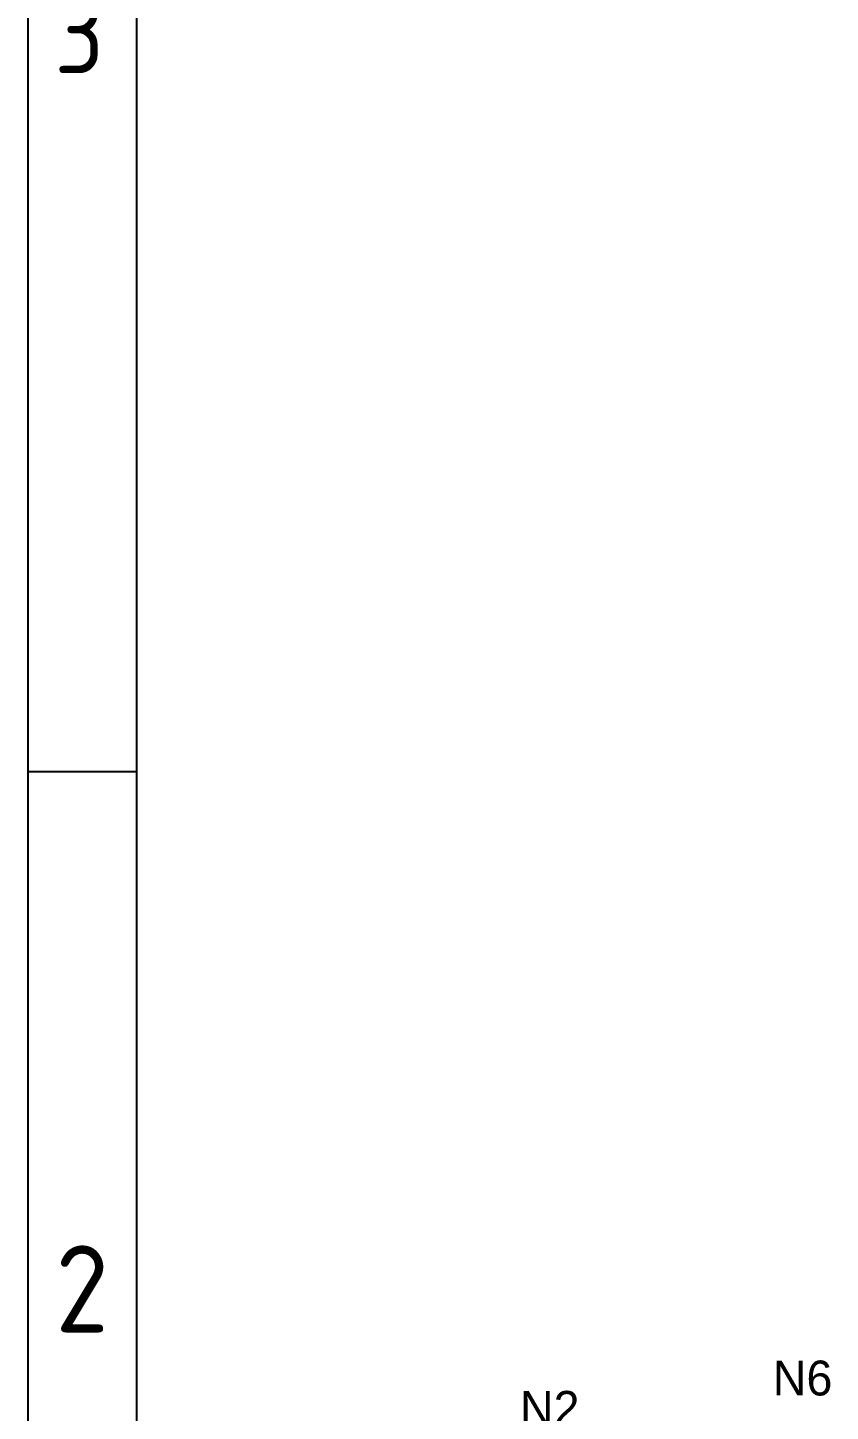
# Model space of a CAD drawing. Header units: inches. Extents: x -36349 to 130474, y -1458 to 49216.
# Drawn here: x -11777 to -9475, y 3319 to 7289 of the extents above; entities that cross this region are included whole.
import ezdxf
from ezdxf.enums import TextEntityAlignment as Align

# ---------------------------------------------------------------- set-up
doc = ezdxf.new("R2010")
doc.units = ezdxf.units.IN
doc.header["$MEASUREMENT"] = 0
doc.layers.add('EQTXT', color=6, linetype='Continuous')
doc.layers.add('LINE NO', color=7, linetype='Continuous')
doc.styles.add('ISOCP', font='isocp.shx')

msp = doc.modelspace()

# ---------------------------------------------------------------- linework, layer by layer
at = {"color": 7, "linetype": 'ByBlock'}
msp.add_line((-11465, 11087.3), (-11465, -780.8), dxfattribs=at)
at = {"color": 0}
msp.add_line((-11465, 5153.3), (-11777.3, 5153.3), dxfattribs=at)
at = {"layer": 'EQTXT', "color": 7, "linetype": 'ByBlock'}
msp.add_line((-11777.3, 11399.7), (-11777.3, -1093.1), dxfattribs=at)

# ---------------------------------------------------------------- texts
at = {"color": 0, "style": 'ISOCP'}
for s, height, p in [('3', 227.1, (-11629.3, 7271.3)), ('2', 249.9, (-11621.2, 3669.7))]:
    msp.add_text(s, height=height, dxfattribs=at).set_placement(p, align=Align.MIDDLE)
at = {"layer": 'LINE NO', "color": 7, "linetype": 'ByBlock'}
for s, p in [('N6', (-9640.4, 3364.1)), ('N2', (-10365.6, 3277))]:
    msp.add_text(s, height=100, dxfattribs=at).set_placement(p)

doc.saveas('drawing.dxf')
